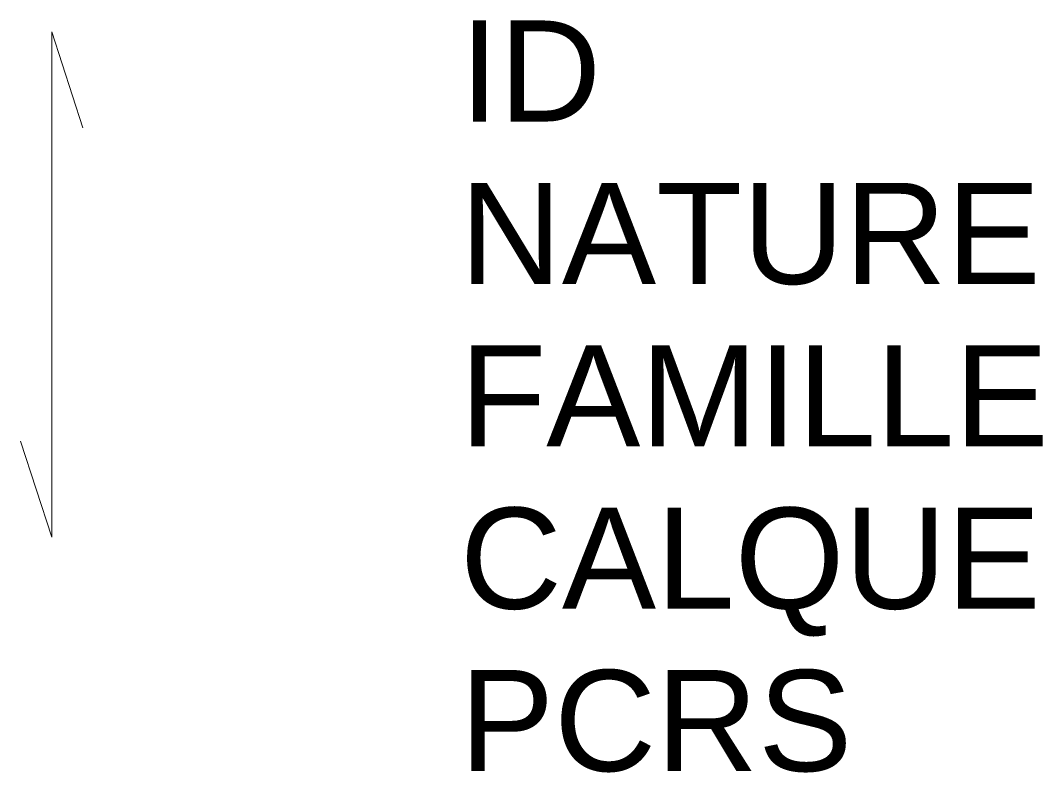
# Model space of a CAD drawing. Header units: metres. Extents: x 3163.89 to 3165.92, y 1731.12 to 1732.61.
import ezdxf

# ---------------------------------------------------------------- set-up
doc = ezdxf.new("R2010")
doc.units = ezdxf.units.M
doc.linetypes.add('Socle_Continu', pattern=[2.5, 2.5, 0])
doc.linetypes.add('Topo_Continu', pattern=[2.5, 2.5, 0])
doc.layers.add('PROPR_SCS', color=190, linetype='Socle_Continu', lineweight=13)
doc.styles.get("Standard").update_dxf_attribs({"font": 'arial.ttf'})

msp = doc.modelspace()

# ---------------------------------------------------------------- linework, layer by layer
at = {"layer": 'PROPR_SCS', "linetype": 'Topo_Continu', "flags": 128}
for points in [[(3163.9559, 1732.0854), (3163.9559, 1732.5854), (3164.0177, 1732.3952)], [(3163.9559, 1732.0854), (3163.9559, 1731.5854), (3163.8941, 1731.7757)]]:
    msp.add_lwpolyline(points, dxfattribs=at)

# ---------------------------------------------------------------- texts
at = {"layer": 'PROPR_SCS', "linetype": 'Topo_Continu', "flags": 9}
for tag, p, s in [('ID', (3164.7632, 1732.4079), 'VP_2831'), ('NATURE', (3164.7632, 1732.0866), 'Mitoyenneté')]:
    msp.add_attdef(tag, p, s, height=0.2, dxfattribs=at)
at = {"layer": 'PROPR_SCS', "linetype": 'Socle_Continu', "flags": 9}
for tag, p, s in [('FAMILLE', (3164.7632, 1731.7653), 'Propriété'), ('CALQUE', (3164.7632, 1731.444), 'PROPR_SCS'), ('PCRS', (3164.7632, 1731.1228), 'HabillageSymbole')]:
    msp.add_attdef(tag, p, s, height=0.2, dxfattribs=at)

doc.saveas('drawing.dxf')
